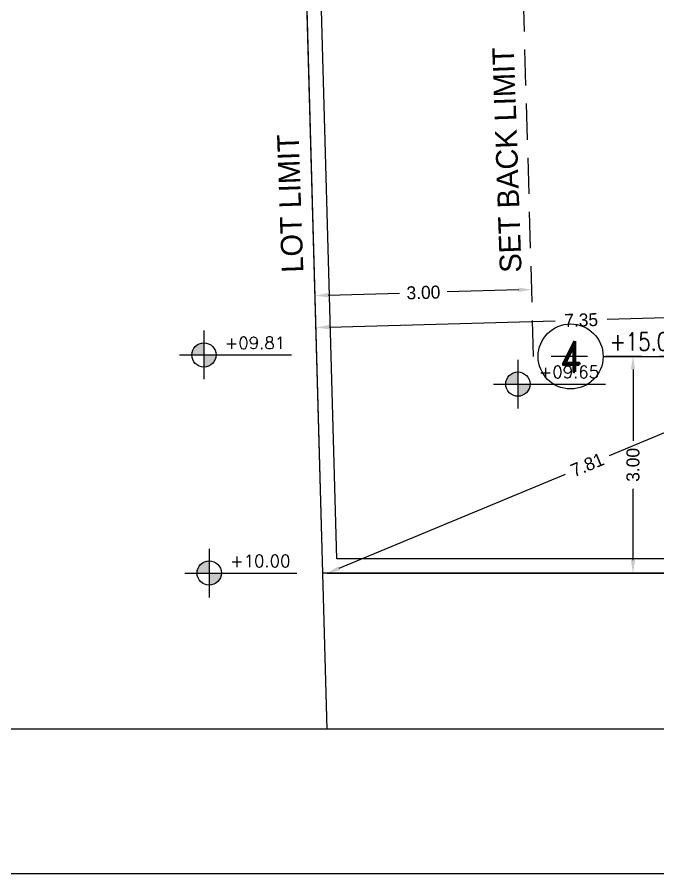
# Model space of a CAD drawing. Header units: metres. Extents: x -353217 to -351774, y -68080 to -67552.
# Drawn here: x -352369.61 to -352360.74, y -67887.88 to -67876.02 of the extents above; entities that cross this region are included whole.
import ezdxf
from ezdxf.enums import TextEntityAlignment as Align

# ---------------------------------------------------------------- set-up
doc = ezdxf.new("R2010")
doc.units = ezdxf.units.M
doc.header["$MEASUREMENT"] = 0
doc.header["$PDMODE"] = 2
doc.header["$PDSIZE"] = -0.6
doc.linetypes.add('DASHED', pattern=[0.75, 0.5, -0.25])
for name, color, linetype in [('A-dim', 4, 'Continuous'), ('A-levels', 4, 'Continuous'), ('A-TEXT', 6, 'Continuous'), ('A-walls', 5, 'Continuous'), ('Dim', 40, 'Continuous'), ('lot', 3, 'Continuous'), ('Str-Axes', 8, 'Continuous')]:
    doc.layers.add(name, color=color, linetype=linetype)
doc.styles.add('ROMAND', font='romand', dxfattribs={"width": 0.8})
doc.styles.add('ROMANS', font='romans', dxfattribs={"height": 0.4})
doc.dimstyles.get("Standard").update_dxf_attribs({"dimtxt": 0.18, "dimasz": 0.18, "dimexe": 0.18, "dimexo": 0.0625, "dimgap": 0.09, "dimtad": 0, "dimzin": 0, "dimdsep": 46, "dimtxsty": 'Standard', "dimcen": 0.09, "dimse1": 1, "dimse2": 1, "dimadec": 0, "dimazin": 0, "dimtfac": 1, "dimtix": 1, "dimtofl": 0, "dimtmove": 0, "dimatfit": 3, "dimfxl": 1, "dimtolj": 1, "dimtzin": 0, "dimarcsym": 0})

# ---------------------------------------------------------------- blocks, each defined once
blk = doc.blocks.new('planlev')
h = blk.add_hatch(color=256)
h.paths.add_polyline_path([(0, 0.2, 0.414214), (-0.2, 0), (0, 0)])
h.paths.add_polyline_path([(0.2, 0), (0, 0), (0, -0.2, 0.414214)])
for p, q in [((0, 0.4), (0, -0.4)), ((-0.4, 0), (1.445, 0))]:
    blk.add_line(p, q)
blk.add_circle((0, 0), 0.2)
at = {"style": 'ROMANS'}
for tag, p in [('LEVEL-NOTATION', (0.345, 0.099)), ('FINISH', (0.345, -0.301))]:
    blk.add_attdef(tag, p, '', height=0.2, dxfattribs=at)
blk = doc.blocks.new('*D458')
at = {"layer": 'A-dim', "color": 0, "lineweight": -2, "transparency": 16777216}
for p, q in [((-352362.665, -67879.795), (-352363.654, -67879.823)), ((-352365.304, -67879.869), (-352364.314, -67879.841))]:
    blk.add_line(p, q, dxfattribs=at)
at = {"layer": 'A-dim', "color": 0, "transparency": 16777216}
for points in [[(-352362.665, -67879.765), (-352362.664, -67879.825), (-352362.485, -67879.79)], [(-352365.304, -67879.839), (-352365.303, -67879.899), (-352365.484, -67879.874)]]:
    blk.add_solid(points, dxfattribs=at)
at = {"layer": 'Defpoints', "color": 0, "transparency": 16777216}
for p in [(-352365.484, -67879.874), (-352362.459, -67880.716), (-352365.458, -67880.8)]:
    blk.add_point(p, dxfattribs=at)
at = {"layer": 'A-dim', "color": 0, "transparency": 16777216, "insert": (-352363.984, -67879.832), "char_height": 0.18, "attachment_point": 5, "rotation": 1.6062}
blk.add_mtext('\\A1;3.00', dxfattribs=at)
blk = doc.blocks.new('*D459')
at = {"layer": 'A-dim', "color": 0, "lineweight": -2, "transparency": 16777216}
for p, q in [((-352361.082, -67880.896), (-352361.082, -67881.886)), ((-352361.082, -67883.536), (-352361.082, -67882.546))]:
    blk.add_line(p, q, dxfattribs=at)
at = {"layer": 'A-dim', "color": 0, "transparency": 16777216}
for points in [[(-352361.112, -67880.896), (-352361.052, -67880.896), (-352361.082, -67880.716)], [(-352361.112, -67883.536), (-352361.052, -67883.536), (-352361.082, -67883.716)]]:
    blk.add_solid(points, dxfattribs=at)
at = {"layer": 'Defpoints', "color": 0, "transparency": 16777216}
for p in [(-352362.459, -67880.716), (-352362.459, -67883.716), (-352361.082, -67883.716)]:
    blk.add_point(p, dxfattribs=at)
at = {"layer": 'A-dim', "color": 0, "transparency": 16777216, "insert": (-352361.082, -67882.216), "char_height": 0.18, "attachment_point": 5, "rotation": 90}
blk.add_mtext('\\A1;3.00', dxfattribs=at)
blk = doc.blocks.new('*D476')
at = {"layer": 'A-dim', "color": 0, "lineweight": -2, "transparency": 16777216}
for p, q in [((-352358.278, -67880.786), (-352361.41, -67882.09)), ((-352365.151, -67883.647), (-352362.019, -67882.343))]:
    blk.add_line(p, q, dxfattribs=at)
at = {"layer": 'A-dim', "color": 0, "transparency": 16777216}
for points in [[(-352358.29, -67880.758), (-352358.267, -67880.813), (-352358.112, -67880.716)], [(-352365.163, -67883.62), (-352365.14, -67883.675), (-352365.317, -67883.716)]]:
    blk.add_solid(points, dxfattribs=at)
at = {"layer": 'Defpoints', "color": 0, "transparency": 16777216}
for p in [(-352358.112, -67880.716), (-352358.112, -67880.716), (-352365.317, -67883.716)]:
    blk.add_point(p, dxfattribs=at)
at = {"layer": 'A-dim', "color": 0, "transparency": 16777216, "insert": (-352361.715, -67882.216), "char_height": 0.18, "attachment_point": 5, "rotation": 22.6044}
blk.add_mtext('\\A1;7.81', dxfattribs=at)
blk = doc.blocks.new('*D478')
at = {"layer": 'A-dim', "color": 0, "lineweight": -2, "transparency": 16777216}
for p, q in [((-352358.309, -67880.115), (-352361.44, -67880.203)), ((-352365.291, -67880.311), (-352362.16, -67880.223))]:
    blk.add_line(p, q, dxfattribs=at)
at = {"layer": 'A-dim', "color": 0, "transparency": 16777216}
for points in [[(-352358.31, -67880.085), (-352358.308, -67880.145), (-352358.129, -67880.11)], [(-352365.292, -67880.281), (-352365.29, -67880.341), (-352365.471, -67880.316)]]:
    blk.add_solid(points, dxfattribs=at)
at = {"layer": 'Defpoints', "color": 0, "transparency": 16777216}
for p in [(-352365.471, -67880.316), (-352358.112, -67880.716), (-352365.454, -67880.922)]:
    blk.add_point(p, dxfattribs=at)
at = {"layer": 'A-dim', "color": 0, "transparency": 16777216, "insert": (-352361.8, -67880.213), "char_height": 0.18, "attachment_point": 5, "rotation": 1.6062}
blk.add_mtext('\\A1;7.35', dxfattribs=at)
blk = doc.blocks.new('Axis-buble-H')
at = {"color": 2}
blk.add_line((0, 0), (15, 0), dxfattribs=at)
blk.add_circle((-4.5, 0), 4.5, dxfattribs=at)
at = {"color": 1, "style": 'ROMANS', "width": 0.8}
blk.add_attdef('%%P0.00', (0.91, 0.81), '', height=2.5, dxfattribs=at)
at = {"color": 1, "style": 'ROMAND', "width": 0.8}
blk.add_attdef('A', text='', height=4.25, dxfattribs=at).set_placement((-4.5, 0), align=Align.MIDDLE_CENTER)

msp = doc.modelspace()

# ---------------------------------------------------------------- linework, layer by layer
for p, q in [((-352365.3152496, -67885.8752964), (-352366.1055053, -67857.6932632)), ((-352365.3173362, -67883.7163974), (-352313.6370862, -67883.7163974))]:
    msp.add_line(p, q)
at = {"layer": 'A-walls'}
msp.add_lwpolyline([(-352365.8865147, -67858.3676991), (-352365.9010108, -67857.8507424), (-352300.6136054, -67842.5440272), (-352300.0028345, -67868.5693195), (-352314.837922, -67868.7648419), (-352313.6866545, -67883.5163974), (-352365.1813172, -67883.5163974), (-352365.7463091, -67863.3676991)], dxfattribs=at)
at = {"layer": 'Dim'}
for points in [[(-352382.3910711, -67839.8752964), (-352289.3910711, -67839.8752964), (-352289.3910711, -67887.8752964), (-352382.3910711, -67887.8752964)], [(-352380.3910711, -67841.8752964), (-352291.3910711, -67841.8752964), (-352291.3910711, -67885.8752964), (-352380.3910711, -67885.8752964)]]:
    msp.add_lwpolyline(points, close=True, dxfattribs=at)
at = {"layer": 'lot'}
msp.add_lwpolyline([(-352366.1055053, -67857.6932632), (-352300.4194396, -67842.2930815), (-352299.7981486, -67868.7666391), (-352314.6219259, -67868.9620125), (-352313.4704376, -67883.7163974), (-352365.3757876, -67883.7163974), (-352366.1055053, -67857.6932632)], dxfattribs=at)
at = {"layer": 'lot', "linetype": 'DASHED'}
msp.add_lwpolyline([(-352363.0380876, -67860.0554514), (-352303.3319264, -67846.0572659), (-352302.8684362, -67865.8068441), (-352317.8618675, -67866.0044534), (-352316.7136914, -67880.7163974), (-352362.4587317, -67880.7163974)], close=True, dxfattribs=at)

# ---------------------------------------------------------------- block references
at = {"layer": 'A-levels'}
ref = msp.add_blockref('planlev', (-352367.0234099, -67880.6951786), dxfattribs=dict(at, xscale=0.8399999999811084, yscale=0.8400000266188385, zscale=0.8399999999811084, rotation=0.01238904898646651))
ref.add_attrib('LEVEL-NOTATION', '+09.81', (-352366.7335577, -67880.612255), dxfattribs={"height": 0.168, "rotation": 0.01238905, "style": 'ROMANS'})
ref = msp.add_blockref('planlev', (-352362.6760803, -67881.0989421), dxfattribs=dict(at, xscale=0.8399999999811084, yscale=0.8400000266188385, zscale=0.8399999999811084, rotation=0.01238904898646651))
ref.add_attrib('LEVEL-NOTATION', '+09.65', (-352362.3862281, -67881.0160185), dxfattribs={"height": 0.168, "rotation": 0.01238905, "style": 'ROMANS'})
ref = msp.add_blockref('planlev', (-352366.9497513, -67883.7132442), dxfattribs=dict(at, xscale=0.8399999999811084, yscale=0.8400000266188385, zscale=0.8399999999811084, rotation=0.01238904898646651))
ref.add_attrib('LEVEL-NOTATION', '+10.00', (-352366.6598991, -67883.6303206), dxfattribs={"height": 0.168, "rotation": 0.01238905, "style": 'ROMANS'})
at = {"layer": 'Str-Axes', "linetype": 'Continuous', "ltscale": 5, "xscale": 0.1000000000000227, "yscale": 0.1000000000000227, "zscale": 0.1000000000000227}
msp.add_blockref('Axis-buble-H', (-352361.495448, -67880.7163974), dxfattribs=at).add_auto_attribs({'A': '4', '%%P0.00': '+15.00'})

# ---------------------------------------------------------------- texts
at = {"layer": 'A-TEXT'}
for s, p in [('SET BACK LIMIT', (-352362.6241539, -67879.5519012)), ('LOT LIMIT', (-352365.6453796, -67879.5519012))]:
    msp.add_text(s, height=0.3, rotation=91.98301442, dxfattribs=at).set_placement(p)

# ---------------------------------------------------------------- dimensions: what is measured, and where the dimension line sits
at = {"layer": 'A-dim'}
for p1, p2, distance, picture, middle in [((-352362.4587317, -67880.7163974), (-352365.4575529, -67880.8004877), -0.926682, '*D458', (-352363.9841173, -67879.8321246)), ((-352358.1118675, -67880.7163974), (-352365.4541376, -67880.9222828), -0.6062151, '*D478', (-352361.7999948, -67880.2133632)), ((-352365.3173362, -67883.7163974), (-352358.1118675, -67880.7163974), 0, '*D476', (-352361.7146019, -67882.2163974)), ((-352362.4587317, -67880.7163974), (-352362.4587317, -67883.7163974), 1.3763999, '*D459', (-352361.0823318, -67882.2163974))]:
    dim = msp.add_aligned_dim(p1=p1, p2=p2, distance=distance, dimstyle='Standard', override={"dimfxl": 0.5}, dxfattribs=at)
    dim.commit()
    dim.dimension.update_dxf_attribs({"geometry": picture, "text_midpoint": middle})

doc.saveas('drawing.dxf')
